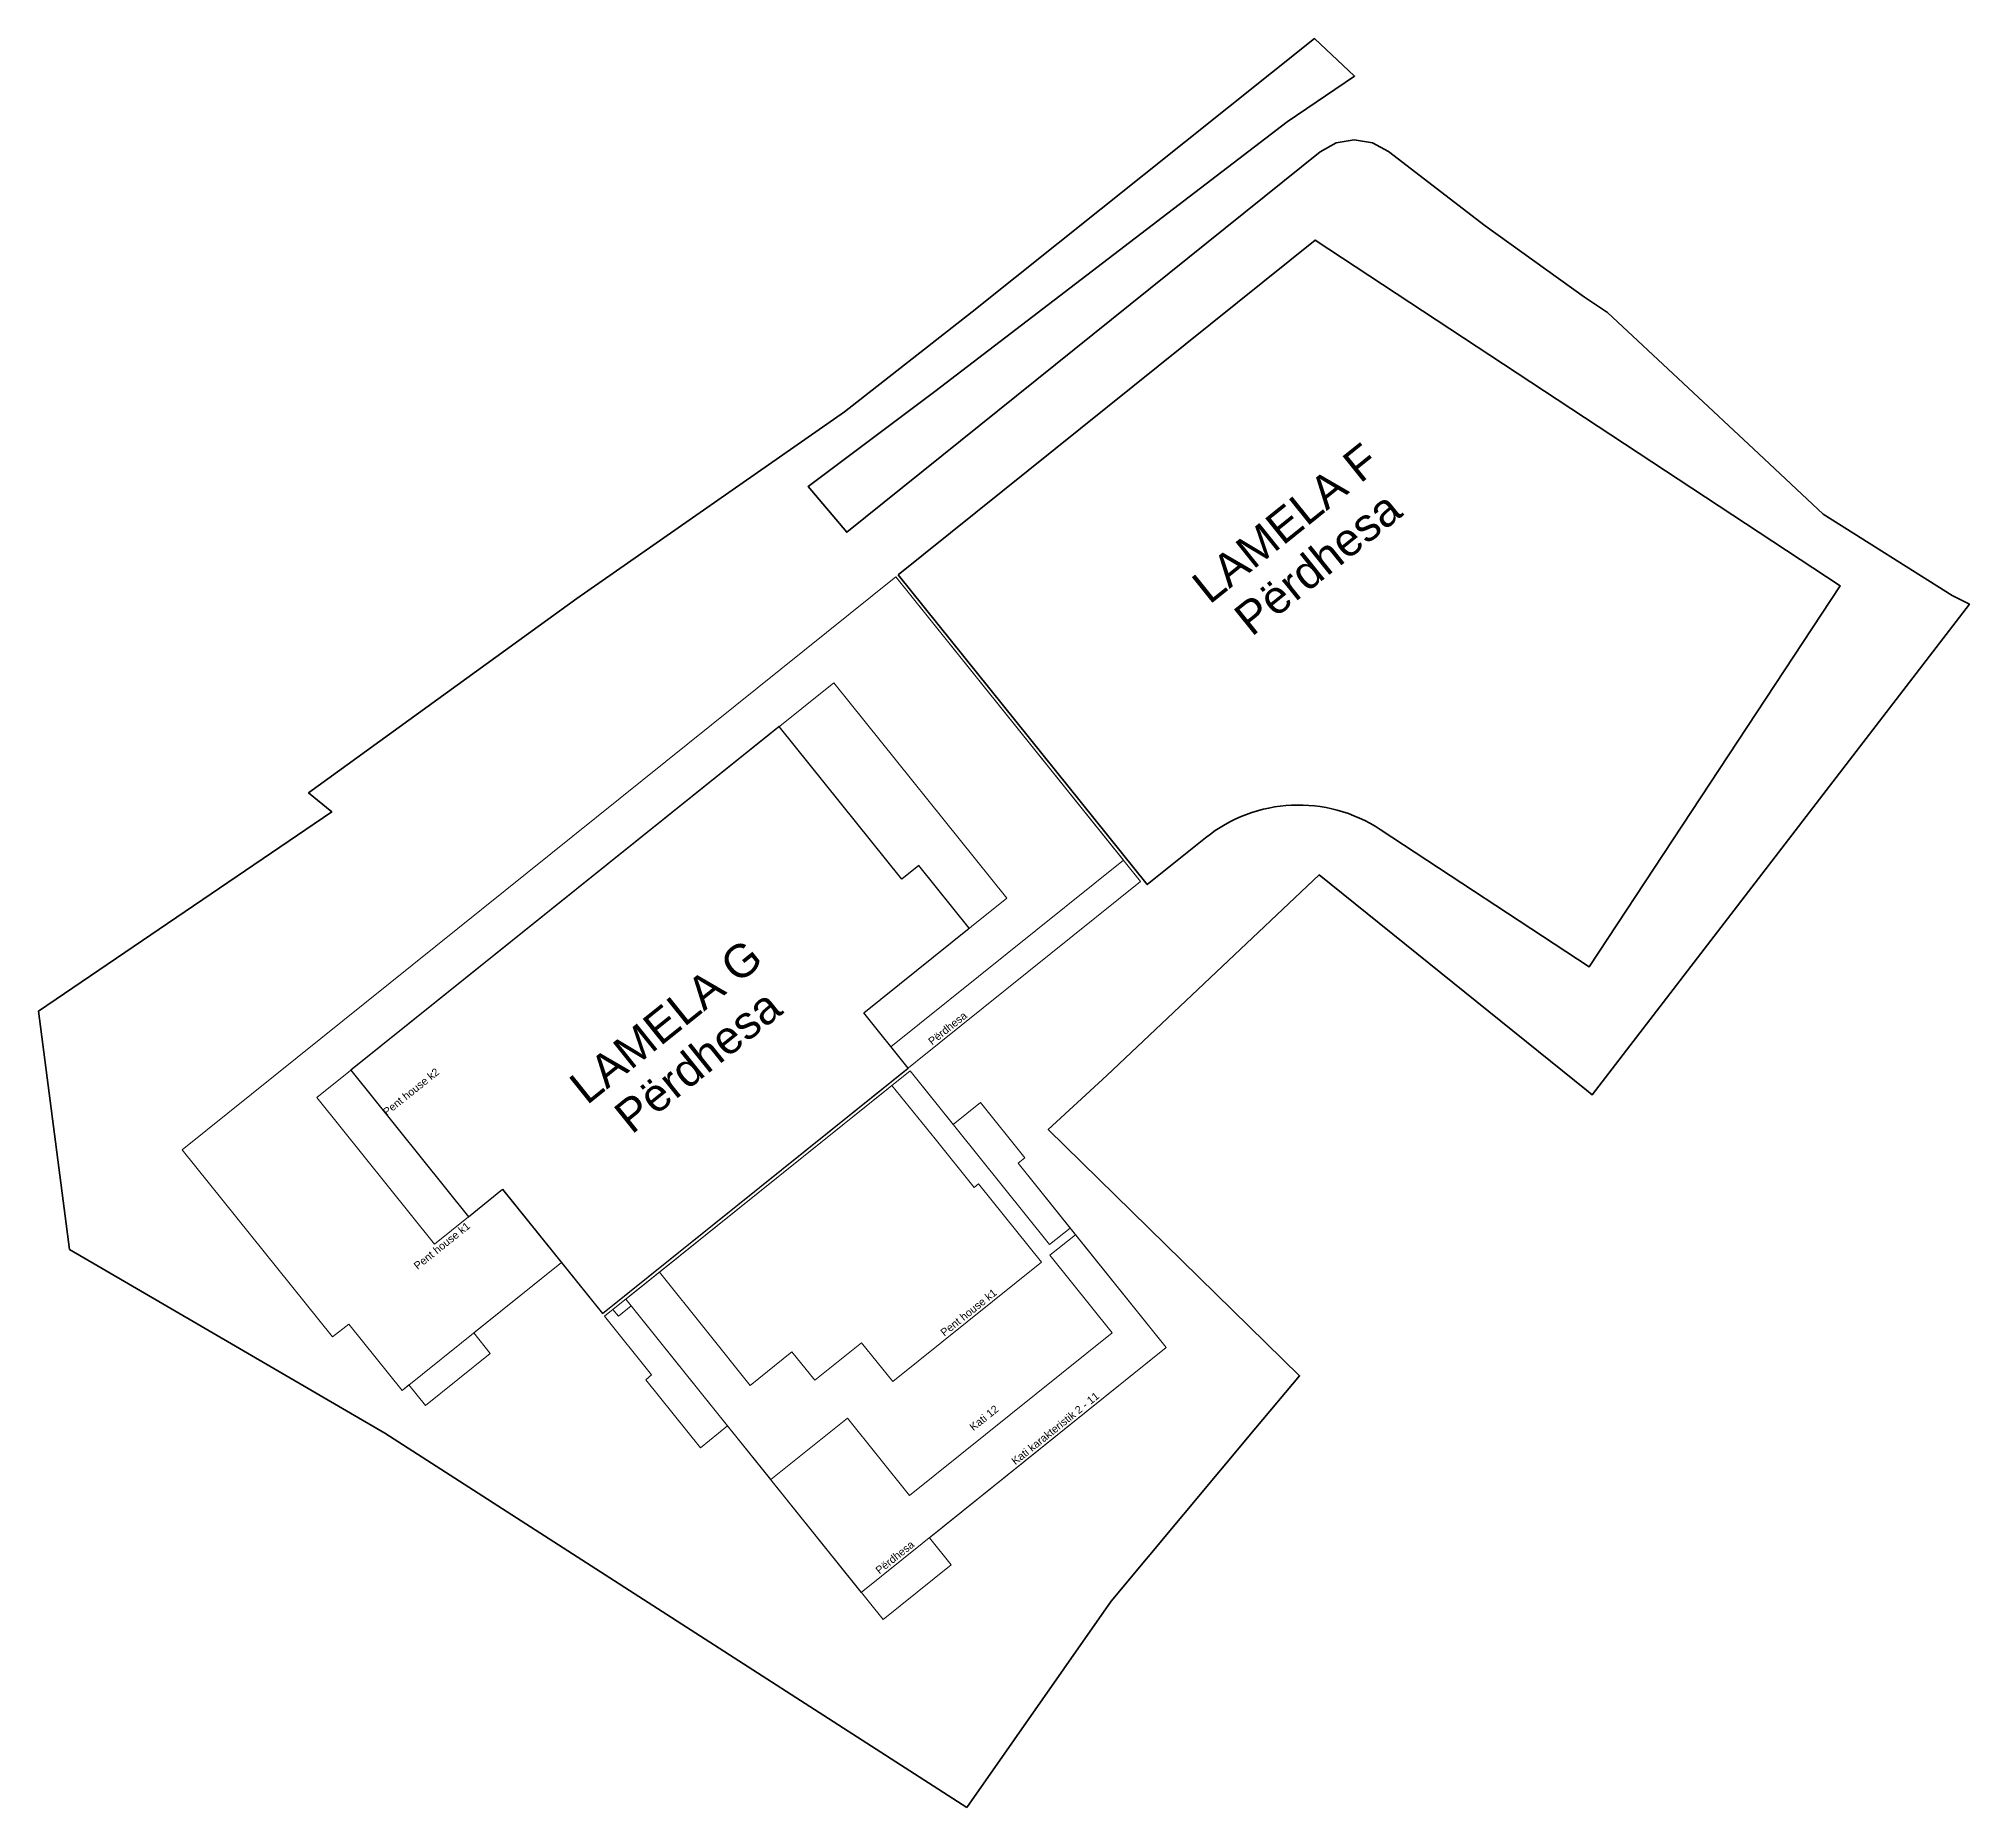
# Model space of a CAD drawing. Header units: inches. Extents: x 7511925.6 to 7512014, y 4692276 to 4692357.
import ezdxf

# ---------------------------------------------------------------- set-up
doc = ezdxf.new("R2010")
doc.units = ezdxf.units.IN
doc.header["$MEASUREMENT"] = 0
doc.linetypes.add('Long Dashed', pattern=[529.166651, 317.499995, -211.666656])
for name, color, linetype, lineweight in [('2D Drafting - General_Pen_No__100', 2, 'Continuous', 13), ('2D Drafting - General_Pen_No__60', 230, 'Continuous', 25), ('2D Drafting - General_Pen_No__80', 3, 'Continuous', 20), ('A - Pllaka Perdhes_Pen_No__6', 5, 'Continuous', 35), ('A - Veturat perdhes_Pen_No__95', 6, 'Continuous', 13), ('Drawing & Figure_Pen_No__100', 2, 'Continuous', 13), ('Drawing & Figure_Pen_No__80', 3, 'Continuous', 20)]:
    doc.layers.add(name, color=color, linetype=linetype, lineweight=lineweight)
for name, color, linetype, lineweight, true_color in [('2D Drafting - General_Pen_No__103', 7, 'Continuous', 13, 0xffcc99), ('A - Parcelat_Pen_No__8', 7, 'Continuous', 35, 0xa80f02), ('Drawing & Figure_Pen_No__103', 7, 'Continuous', 13, 0xffcc99), ('Drawing & Figure_Pen_No__115', 7, 'Continuous', 13, 0xff66ff), ('Drawing & Figure_Pen_No__82', 7, 'Continuous', 20, 0xaaaaaa)]:
    doc.layers.add(name, color=color, linetype=linetype, lineweight=lineweight, true_color=true_color)
doc.styles.add('GENERATED_STYLE_1', font='GARABD.TTF')

msp = doc.modelspace()

# ---------------------------------------------------------------- linework, layer by layer
at = {"layer": '2D Drafting - General_Pen_No__100', "color": 2, "linetype": 'Long Dashed', "lineweight": 13, "flags": 128}
for points in [[(7511943.308, 4692294.376), (7511946.271, 4692296.755), (7511945.519, 4692297.691), (7511949.535, 4692300.916), (7511951.413, 4692298.577), (7511965.408, 4692309.816), (7511964.626, 4692310.791), (7511975.268, 4692319.338), (7511964.843, 4692332.32), (7511932.174, 4692306.083), (7511939.062, 4692297.507), (7511939.802, 4692298.102), (7511942.245, 4692295.061), (7511942.556, 4692295.311)], [(7511951.507, 4692298.46), (7511953.667, 4692295.77), (7511953.394, 4692295.551), (7511955.899, 4692292.432), (7511957.147, 4692293.434), (7511964.269, 4692284.565), (7511967.388, 4692287.07), (7511966.386, 4692288.317), (7511977.224, 4692297.021), (7511970.445, 4692305.461), (7511970.757, 4692305.711), (7511968.722, 4692308.245), (7511967.475, 4692307.244), (7511965.502, 4692309.7)]]:
    msp.add_lwpolyline(points, close=True, dxfattribs=at)
at = {"layer": '2D Drafting - General_Pen_No__103', "color": 31, "linetype": 'Long Dashed', "lineweight": 13, "true_color": 0xffcc99, "flags": 128}
for points in [[(7511943.723, 4692301.764), (7511946.842, 4692304.268), (7511951.417, 4692298.58), (7511965.412, 4692309.819), (7511963.377, 4692312.353), (7511969.923, 4692317.611), (7511962.003, 4692327.472), (7511938.343, 4692308.47)], [(7511954.021, 4692300.478), (7511956.181, 4692297.788), (7511958.182, 4692295.291), (7511960.087, 4692296.821), (7511961.138, 4692295.523), (7511963.282, 4692297.245), (7511964.709, 4692295.467), (7511971.516, 4692300.934), (7511968.636, 4692304.52), (7511968.427, 4692304.353), (7511966.642, 4692306.575), (7511964.67, 4692309.031)]]:
    msp.add_lwpolyline(points, close=True, dxfattribs=at)
at = {"layer": '2D Drafting - General_Pen_No__60', "color": 230, "linetype": 'Long Dashed', "lineweight": 25, "flags": 128}
msp.add_lwpolyline([(7511945.283, 4692303.016), (7511946.846, 4692304.271), (7511951.417, 4692298.58), (7511965.412, 4692309.819), (7511963.377, 4692312.353), (7511968.208, 4692316.233), (7511965.903, 4692319.102), (7511965.123, 4692318.476), (7511959.507, 4692325.47), (7511939.898, 4692309.721)], close=True, dxfattribs=at)
at = {"layer": '2D Drafting - General_Pen_No__80', "color": 3, "linetype": 'Long Dashed', "lineweight": 20, "flags": 128}
for points in [[(7511943.308, 4692294.376), (7511946.271, 4692296.755), (7511945.519, 4692297.691), (7511949.535, 4692300.916), (7511951.413, 4692298.577), (7511965.408, 4692309.816), (7511964.626, 4692310.791), (7511975.268, 4692319.338), (7511964.843, 4692332.32), (7511932.174, 4692306.083), (7511939.062, 4692297.507), (7511939.802, 4692298.102), (7511942.245, 4692295.061), (7511942.556, 4692295.311)], [(7511952.482, 4692299.242), (7511954.642, 4692296.553), (7511957.147, 4692293.434), (7511959.119, 4692290.978), (7511962.628, 4692293.796), (7511965.477, 4692290.248), (7511974.755, 4692297.699), (7511971.906, 4692301.247), (7511973.075, 4692302.186), (7511970.445, 4692305.461), (7511970.757, 4692305.711), (7511968.722, 4692308.245), (7511967.475, 4692307.244), (7511965.502, 4692309.7)]]:
    msp.add_lwpolyline(points, close=True, dxfattribs=at)
at = {"layer": 'A - Parcelat_Pen_No__8', "color": 14, "lineweight": 35, "true_color": 0xa80f02, "flags": 128}
msp.add_lwpolyline([(7511968.091, 4692275.965), (7511974.712, 4692285.414), (7511981.326, 4692293.35), (7511983.333, 4692295.729), (7511971.824, 4692307.01), (7511974.508, 4692309.475), (7511979.511, 4692314.21), (7511984.225, 4692318.671), (7511996.477, 4692308.808), (7511996.727, 4692308.593), (7512007.601, 4692322.736), (7512014.001, 4692331.061), (7512013.22, 4692331.467), (7512007.31, 4692335.187), (7512004.361, 4692337.945), (7511997.43, 4692344.426), (7511996.378, 4692345.129), (7511991.838, 4692348.388), (7511987.41, 4692351.797), (7511986.67, 4692352.2), (7511985.84, 4692352.338), (7511985.015, 4692352.193), (7511984.28, 4692351.781), (7511962.597, 4692334.364), (7511960.838, 4692336.46), (7511966.627, 4692340.809), (7511982.769, 4692353.149), (7511985.853, 4692355.254), (7511984.022, 4692356.968), (7511968.34, 4692344.459), (7511962.497, 4692339.881), (7511950.248, 4692331.333), (7511937.962, 4692322.42), (7511939.02, 4692321.552), (7511925.599, 4692312.43), (7511927.018, 4692301.514), (7511928.33, 4692300.75), (7511941.457, 4692293.103), (7511951.115, 4692286.888)], close=True, dxfattribs=at)
at = {"layer": 'A - Pllaka Perdhes_Pen_No__6', "color": 5, "linetype": 'Continuous', "lineweight": 35, "flags": 128}
msp.add_lwpolyline([(7511964.959, 4692332.414), (7511984.041, 4692347.739), (7512008.081, 4692331.91), (7511996.588, 4692314.454), (7511987.027, 4692320.749, 0.325552), (7511979.03, 4692320.371), (7511976.356, 4692318.224)], format="xyb", close=True, dxfattribs=at)
at = {"layer": 'A - Veturat perdhes_Pen_No__95', "color": 6, "linetype": 'Continuous', "lineweight": 13}
for points in [[(7511951.413, 4692298.577), (7511949.535, 4692300.916), (7511942.245, 4692295.061), (7511939.802, 4692298.102), (7511939.062, 4692297.507), (7511932.174, 4692306.083), (7511964.843, 4692332.32), (7511976.051, 4692318.364)], [(7511963.267, 4692285.812), (7511952.732, 4692298.931), (7511952.147, 4692298.461), (7511951.897, 4692298.773), (7511965.502, 4692309.7), (7511971.889, 4692301.747), (7511972.825, 4692302.498), (7511977.224, 4692297.021)]]:
    msp.add_lwpolyline(points, close=True, dxfattribs=at)

# ---------------------------------------------------------------- texts
at = {"layer": 'Drawing & Figure_Pen_No__100', "color": 2, "linetype": 'Continuous', "lineweight": 13, "insert": (7511972.261, 4692293.182), "char_height": 0.35, "attachment_point": 8, "rotation": 38.7684, "style": 'GENERATED_STYLE_1'}
msp.add_mtext('\\A1;{\\fArial|b0|i0|c0|p34;Kati karakteristik 2 - 11}', dxfattribs=at)
at = {"layer": 'Drawing & Figure_Pen_No__103', "color": 31, "linetype": 'Continuous', "lineweight": 13, "true_color": 0xffcc99, "char_height": 0.35, "attachment_point": 8, "rotation": 38.7684, "style": 'GENERATED_STYLE_1'}
for insert in [(7511944.175, 4692301.546), (7511968.292, 4692298.492)]:
    msp.add_mtext('\\A1;{\\fArial|b0|i0|c0|p34;Pent house k1}', dxfattribs=dict(at, insert=insert))
at = {"layer": 'Drawing & Figure_Pen_No__115', "color": 211, "linetype": 'Continuous', "lineweight": 13, "true_color": 0xff66ff, "char_height": 0.35, "attachment_point": 8, "rotation": 38.7684, "style": 'GENERATED_STYLE_1'}
for s, insert in [('\\A1;{\\fArial|b0|i0|c0|p34;Përdhesa}', (7511967.328, 4692311.505)), ('\\A1;{\\fArial|b0|i0|c0|p34;Pent house k2}', (7511942.764, 4692308.598)), ('\\A1;{\\fArial|b0|i0|c0|p34;Përdhesa}', (7511964.914, 4692287.281))]:
    msp.add_mtext(s, dxfattribs=dict(at, insert=insert))
at = {"layer": 'Drawing & Figure_Pen_No__80', "color": 3, "linetype": 'Continuous', "lineweight": 20, "insert": (7511968.995, 4692293.66), "char_height": 0.35, "attachment_point": 8, "rotation": 38.7684, "style": 'GENERATED_STYLE_1'}
msp.add_mtext('\\A1;{\\fArial|b0|i0|c0|p34;Kati 12}', dxfattribs=at)
at = {"layer": 'Drawing & Figure_Pen_No__82', "color": 253, "linetype": 'Continuous', "lineweight": 20, "true_color": 0xaaaaaa, "char_height": 1.5, "attachment_point": 8, "rotation": 38.7684, "style": 'GENERATED_STYLE_1'}
for s, insert, line_spacing_factor in [('\\A1;{\\fArial|b0|i0|c0|p34;LAMELA F\\PPërdhesa}', (7511984.646, 4692332.341), 0.942728), ('\\A1;{\\fArial|b0|i0|c0|p34;LAMELA G\\PPërdhesa}', (7511956.263, 4692309.546), 0.93321)]:
    msp.add_mtext(s, dxfattribs=dict(at, insert=insert, line_spacing_factor=line_spacing_factor))

doc.saveas('drawing.dxf')
